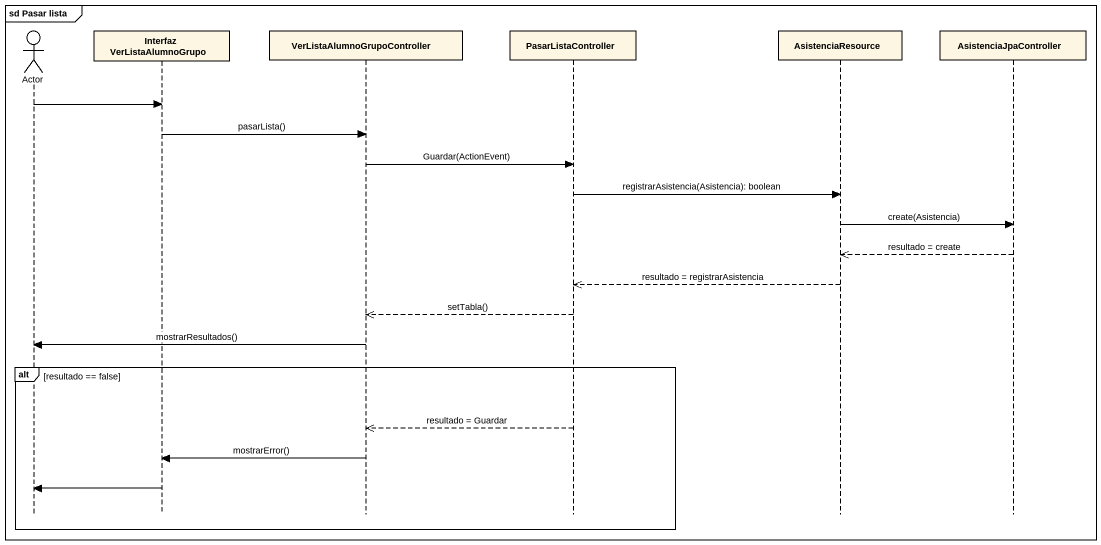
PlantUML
@startuml
mainframe sd Pasar lista
hide footbox
actor "Actor" as Actor_
participant "Interfaz VerListaAlumnoGrupo" as Interfaz_VerListaAlumnoGrupo
participant "VerListaAlumnoGrupoController" as VerListaAlumnoGrupoControlle
participant PasarListaController
participant AsistenciaResource
participant AsistenciaJpaController

Actor_ -> Interfaz_VerListaAlumnoGrupo
Interfaz_VerListaAlumnoGrupo -> VerListaAlumnoGrupoControlle : pasarLista()
VerListaAlumnoGrupoControlle -> PasarListaController : Guardar(ActionEvent)
PasarListaController -> AsistenciaResource : registrarAsistencia(Asistencia): boolean
AsistenciaResource -> AsistenciaJpaController : create(Asistencia)
AsistenciaJpaController -->> AsistenciaResource : resultado = create
AsistenciaResource -->> PasarListaController : resultado = registrarAsistencia
PasarListaController -->> VerListaAlumnoGrupoControlle : setTabla()
VerListaAlumnoGrupoControlle -> Actor_ : mostrarResultados()
alt resultado == false
  PasarListaController -->> VerListaAlumnoGrupoControlle : resultado = Guardar
  VerListaAlumnoGrupoControlle -> Interfaz_VerListaAlumnoGrupo : mostrarError()
  Interfaz_VerListaAlumnoGrupo -> Actor_
end
@enduml
